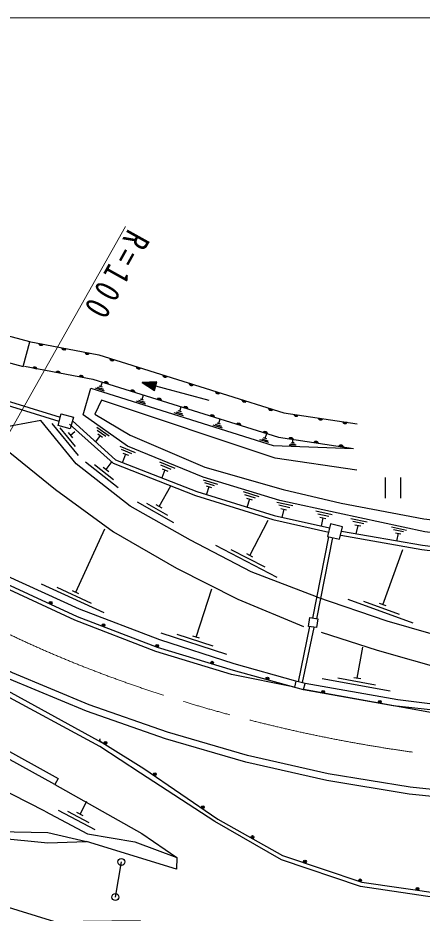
# Model space of a CAD drawing. Units: millimetres, scale not verified. Extents: x 40000 to 680000, y 20000 to 380000.
# Drawn here: x 435334 to 464568, y 265862 to 330643 of the extents above; entities that cross this region are included whole.
import ezdxf

# ---------------------------------------------------------------- set-up
doc = ezdxf.new("R2010")
doc.units = ezdxf.units.MM
doc.header["$LTSCALE"] = 1000
doc.linetypes.add('CHAIN', pattern=[18.5, 12, -1.5, 3.5, -1.5])
for name, color, linetype, lineweight in [('M-BGD', 7, 'Continuous', 25), ('M-BMK', 2, 'CHAIN', 13), ('M-STR-HTXT', 7, 'Continuous', 13)]:
    doc.layers.add(name, color=color, linetype=linetype, lineweight=lineweight)
doc.styles.add('ＭＳ ゴシック', font='')
doc.styles.get('ＭＳ ゴシック').set_extended_font_data('MS Gothic')

msp = doc.modelspace()

# ---------------------------------------------------------------- linework, layer by layer
at = {"layer": 'M-BGD'}
for p, q in [((436860, 307068), (437131, 307015)), ((437121, 306999), (436862, 307049)), ((436865, 307030), (437112, 306982)), ((437091, 306968), (436879, 307009)), ((436893, 306988), (437070, 306954)), ((437037, 306942), (436919, 306964)), ((438538, 306744), (438809, 306692)), ((438799, 306675), (438540, 306725)), ((438543, 306707), (438790, 306659)), ((438769, 306645), (438557, 306685)), ((438571, 306664), (438748, 306630)), ((438715, 306618), (438597, 306641)), ((440216, 306421), (440487, 306369)), ((440478, 306352), (440218, 306402)), ((440221, 306383), (440468, 306335)), ((440447, 306321), (440235, 306362)), ((440249, 306341), (440426, 306307)), ((440393, 306295), (440275, 306318)), ((442013, 305975), (442276, 305893)), ((442265, 305877), (442013, 305956)), ((442013, 305937), (442254, 305862)), ((442231, 305850), (442025, 305915)), ((442037, 305892), (442209, 305838)), ((442175, 305830), (442060, 305866)), ((436690, 305253), (436419, 305302)), ((436428, 305319), (436687, 305272)), ((436685, 305291), (436437, 305335)), ((436458, 305350), (436670, 305312)), ((436656, 305332), (436479, 305364)), ((436511, 305377), (436629, 305356)), ((443924, 305376), (444188, 305293)), ((444176, 305278), (443925, 305357)), ((443925, 305338), (444165, 305263)), ((444143, 305251), (443937, 305316)), ((443949, 305293), (444120, 305239)), ((444086, 305231), (443972, 305267)), ((438371, 304950), (438099, 304999)), ((438108, 305016), (438368, 304969)), ((438365, 304988), (438117, 305032)), ((438138, 305047), (438351, 305009)), ((438336, 305030), (438159, 305061)), ((438192, 305074), (438310, 305053)), ((440052, 304647), (439780, 304696)), ((439789, 304713), (440049, 304666)), ((440046, 304685), (439798, 304729)), ((439819, 304744), (440032, 304706)), ((440017, 304727), (439840, 304759)), ((439873, 304771), (439991, 304750)), ((445836, 304777), (446099, 304694)), ((446088, 304679), (445836, 304758)), ((445837, 304739), (446077, 304664)), ((446055, 304652), (445848, 304716)), ((445860, 304694), (446032, 304640)), ((445998, 304632), (445883, 304668)), ((430660, 303829), (438305, 301453)), ((430749, 304115), (438394, 301739)), ((441604, 303634), (440937, 303844)), ((441077, 303917), (441531, 303775)), ((441458, 303915), (441217, 303991)), ((441338, 303953), (441447, 304300)), ((441848, 304178), (441585, 304261)), ((441596, 304276), (441848, 304197)), ((441848, 304216), (441607, 304291)), ((441630, 304303), (441836, 304238)), ((441824, 304261), (441652, 304315)), ((441686, 304323), (441801, 304287)), ((449156, 302947), (444331, 304258)), ((447748, 304178), (448011, 304095)), ((448000, 304080), (447748, 304159)), ((447748, 304140), (447989, 304064)), ((447966, 304053), (447760, 304117)), ((447772, 304095), (447944, 304041)), ((447910, 304033), (447795, 304069)), ((443765, 303577), (443502, 303660)), ((443513, 303675), (443765, 303596)), ((443765, 303615), (443524, 303691)), ((443547, 303702), (443753, 303638)), ((443741, 303660), (443569, 303714)), ((443603, 303722), (443718, 303686)), ((444310, 303021), (444419, 303368)), ((449659, 303579), (449923, 303496)), ((449912, 303481), (449660, 303560)), ((449660, 303541), (449900, 303465)), ((449878, 303454), (449672, 303518)), ((449684, 303496), (449855, 303442)), ((449821, 303434), (449707, 303469)), ((444577, 302702), (443909, 302912)), ((444049, 302985), (444503, 302843)), ((444430, 302983), (444190, 303059)), ((445682, 302976), (445419, 303059)), ((445430, 303074), (445682, 302995)), ((445682, 303014), (445441, 303090)), ((445464, 303101), (445670, 303037)), ((445658, 303059), (445486, 303113)), ((445520, 303121), (445635, 303086)), ((451571, 302979), (451834, 302897)), ((451823, 302882), (451571, 302960)), ((451572, 302942), (451812, 302866)), ((451790, 302854), (451583, 302919)), ((451595, 302896), (451767, 302843)), ((451733, 302834), (451618, 302870)), ((447310, 301845), (446642, 302055)), ((446782, 302128), (447237, 301986)), ((447163, 302126), (446923, 302202)), ((447043, 302164), (447152, 302511)), ((447599, 302376), (447336, 302458)), ((447347, 302474), (447599, 302395)), ((447599, 302414), (447358, 302489)), ((447381, 302501), (447587, 302436)), ((447575, 302459), (447403, 302512)), ((447437, 302521), (447552, 302485)), ((449516, 301813), (449275, 301888)), ((449298, 301900), (449504, 301835)), ((449492, 301858), (449320, 301912)), ((449354, 301920), (449469, 301884)), ((453483, 302380), (453746, 302298)), ((453735, 302282), (453483, 302361)), ((453483, 302342), (453724, 302267)), ((453701, 302255), (453495, 302320)), ((453507, 302297), (453679, 302243)), ((453645, 302235), (453530, 302271)), ((455320, 301928), (455593, 301887)), ((455585, 301870), (455323, 301909)), ((455327, 301890), (455576, 301853)), ((439705, 298974), (437807, 301298)), ((449516, 301775), (449253, 301857)), ((449264, 301873), (449516, 301794)), ((449596, 301246), (450050, 301104)), ((449976, 301244), (449736, 301319)), ((449856, 301282), (449965, 301629)), ((451433, 301174), (451170, 301257)), ((451181, 301272), (451433, 301193)), ((451433, 301212), (451192, 301287)), ((451215, 301299), (451421, 301234)), ((451409, 301257), (451237, 301311)), ((451271, 301319), (451386, 301283)), ((455555, 301838), (455342, 301870)), ((455357, 301850), (455535, 301823)), ((455503, 301810), (455384, 301827)), ((457087, 301665), (457360, 301625)), ((457352, 301608), (457091, 301647)), ((457094, 301628), (457343, 301591)), ((457323, 301576), (457109, 301607)), ((457124, 301587), (457302, 301561)), ((457270, 301547), (457151, 301565)), ((458855, 301403), (459128, 301362)), ((459119, 301345), (458858, 301384)), ((458861, 301365), (459111, 301328)), ((459090, 301313), (458876, 301345)), ((458892, 301324), (459070, 301298)), ((459037, 301285), (458919, 301302)), ((439503, 299616), (438396, 300972)), ((439302, 300258), (438985, 300646)), ((439144, 300452), (439450, 300703)), ((441034, 301027), (441933, 300392)), ((441687, 300350), (441077, 300782)), ((450123, 300963), (449455, 301173)), ((453350, 300573), (453087, 300656)), ((453098, 300671), (453350, 300592)), ((453350, 300611), (453109, 300687)), ((453132, 300698), (453338, 300634)), ((453326, 300656), (453154, 300710)), ((453188, 300718), (453303, 300682)), ((441280, 300422), (440950, 299955)), ((441119, 300536), (441442, 300308)), ((453495, 299906), (452827, 300116)), ((452967, 300189), (453421, 300046)), ((453348, 300187), (453107, 300262)), ((453228, 300225), (453337, 300572)), ((455218, 300160), (454945, 300200)), ((454953, 300217), (455214, 300178)), ((455211, 300197), (454962, 300234)), ((454982, 300249), (455196, 300217)), ((455181, 300238), (455003, 300264)), ((455035, 300278), (455154, 300260)), ((455215, 299887), (455225, 300146)), ((456767, 299948), (457028, 299909)), ((457025, 299928), (456776, 299965)), ((456796, 299980), (457010, 299948)), ((456995, 299968), (456817, 299995)), ((456849, 300008), (456968, 299991)), ((442716, 299658), (443826, 299202)), ((443576, 299097), (442821, 299407)), ((455459, 299717), (454959, 299736)), ((455042, 299813), (455382, 299800)), ((455305, 299883), (455125, 299890)), ((457031, 299890), (456758, 299931)), ((458845, 299621), (458572, 299661)), ((458581, 299678), (458842, 299639)), ((458839, 299658), (458589, 299695)), ((458610, 299710), (458824, 299678)), ((458808, 299699), (458630, 299725)), ((458663, 299739), (458781, 299721)), ((443125, 299075), (442888, 298497)), ((442925, 299157), (443325, 298993)), ((442582, 296638), (440220, 298487)), ((442244, 297220), (440866, 298299)), ((441906, 297802), (441512, 298110)), ((441709, 297956), (442158, 298531)), ((445564, 298516), (446674, 298061)), ((446424, 297956), (445669, 298266)), ((445774, 298015), (446173, 297851)), ((406259, 297540), (441618, 278091)), ((445973, 297933), (445737, 297356)), ((461892, 297391), (461892, 295891)), ((463032, 295891), (463032, 297391)), ((441260, 277924), (405936, 296998)), ((445545, 295284), (446392, 296778)), ((448727, 297214), (449780, 296895)), ((449561, 296777), (448845, 296994)), ((448962, 296775), (449341, 296660)), ((449152, 296717), (448986, 296170)), ((451616, 296363), (452765, 296015)), ((452525, 295887), (451744, 296123)), ((446603, 294109), (443993, 295588)), ((446183, 294635), (444660, 295498)), ((445762, 295160), (445327, 295407)), ((451872, 295884), (452286, 295759)), ((452079, 295821), (451898, 295224)), ((454056, 295605), (455228, 295347)), ((454999, 295200), (454202, 295376)), ((454348, 295147), (454770, 295054)), ((454559, 295101), (454425, 294491)), ((456889, 294972), (458061, 294714)), ((452104, 291745), (453430, 294296)), ((457832, 294568), (457035, 294743)), ((457182, 294515), (457603, 294422)), ((457392, 294468), (457258, 293859)), ((459412, 294422), (460585, 294169)), ((460356, 294022), (459559, 294194)), ((439517, 289075), (441612, 293665)), ((459706, 293966), (460128, 293875)), ((459917, 293920), (459785, 293310)), ((462366, 293808), (463442, 293576)), ((463232, 293441), (462501, 293599)), ((457803, 293099), (456639, 287213)), ((458097, 293041), (456933, 287155)), ((462636, 293390), (463023, 293306)), ((462830, 293348), (462709, 292789)), ((454092, 290149), (449656, 292454)), ((461734, 288176), (463183, 292173)), ((453209, 290889), (450769, 292157)), ((452326, 291630), (451883, 291860)), ((438012, 275165), (409346, 290975)), ((409587, 291413), (438254, 275603)), ((439648, 287300), (434181, 289839)), ((441584, 287582), (437036, 289658)), ((440665, 288277), (438163, 289419)), ((439745, 288971), (439290, 289179)), ((448232, 285833), (449369, 289339)), ((463914, 286854), (459213, 288558)), ((462942, 287472), (460356, 288409)), ((461969, 288090), (461499, 288261)), ((445434, 285081), (439648, 287300)), ((456435, 286600), (455597, 282602)), ((456729, 286538), (455890, 282541)), ((450457, 284587), (445700, 286128)), ((449463, 285172), (446847, 286019)), ((448470, 285756), (447995, 285910)), ((450917, 283411), (445434, 285081)), ((459882, 282854), (460290, 285102)), ((455991, 282025), (450917, 283411)), ((462253, 281916), (457333, 282808)), ((461190, 282363), (458485, 282853)), ((460128, 282809), (459636, 282898)), ((462483, 280867), (455991, 282025)), ((474338, 279579), (462483, 280867)), ((441363, 278249), (441618, 278091)), ((441618, 278091), (444453, 276336)), ((444453, 276336), (449784, 272657)), ((438254, 275603), (438012, 275165)), ((439829, 273022), (440320, 273956)), ((437273, 273236), (440370, 271608)), ((440924, 271882), (438269, 273277)), ((440487, 272394), (438938, 273208)), ((440051, 272906), (439608, 273138)), ((449784, 272657), (454483, 270042)), ((427661, 271908), (437500, 271686)), ((427661, 271908), (437509, 270946)), ((437500, 271686), (440287, 271033)), ((437509, 270946), (440287, 271033)), ((442384, 267021), (442815, 269565)), ((454483, 270042), (460203, 268089)), ((460203, 268089), (466200, 267228))]:
    msp.add_line(p, q, dxfattribs=at)
for points in [[(433941, 307812), (433456, 306023), (435711, 305411), (436196, 307200)], [(437146, 307031), (437127, 306998), (437104, 306972), (437069, 306948), (437036, 306936), (436998, 306931), (436951, 306940), (436918, 306959), (436892, 306982), (436868, 307017), (436856, 307050), (436851, 307088)], [(438824, 306707), (438805, 306674), (438782, 306648), (438747, 306624), (438714, 306612), (438676, 306607), (438629, 306617), (438596, 306635), (438570, 306659), (438546, 306694), (438534, 306727), (438529, 306764)], [(440502, 306384), (440483, 306351), (440460, 306325), (440425, 306301), (440392, 306289), (440354, 306284), (440307, 306293), (440274, 306312), (440248, 306335), (440224, 306370), (440212, 306403), (440207, 306441)], [(442293, 305906), (442271, 305875), (442244, 305852), (442207, 305833), (442173, 305824), (442135, 305824), (442089, 305838), (442058, 305860), (442035, 305886), (442015, 305924), (442007, 305958), (442006, 305996)], [(436404, 305286), (436422, 305320), (436445, 305346), (436480, 305370), (436512, 305383), (436550, 305388), (436597, 305380), (436630, 305361), (436657, 305338), (436681, 305304), (436693, 305271), (436699, 305233)], [(444204, 305307), (444182, 305276), (444156, 305253), (444118, 305233), (444084, 305225), (444047, 305225), (444001, 305239), (443970, 305261), (443947, 305287), (443927, 305325), (443919, 305359), (443918, 305397)], [(438084, 304984), (438102, 305017), (438125, 305043), (438160, 305067), (438193, 305080), (438231, 305085), (438278, 305077), (438311, 305058), (438337, 305035), (438362, 305001), (438374, 304968), (438379, 304930)], [(439765, 304681), (439783, 304714), (439806, 304740), (439841, 304764), (439874, 304777), (439911, 304782), (439959, 304774), (439992, 304756), (440018, 304732), (440042, 304698), (440055, 304665), (440060, 304627)], [(446116, 304708), (446094, 304677), (446068, 304654), (446030, 304634), (445996, 304626), (445958, 304625), (445912, 304640), (445882, 304662), (445858, 304688), (445839, 304726), (445831, 304760), (445830, 304798)], [(441568, 304247), (441590, 304278), (441617, 304301), (441654, 304321), (441688, 304329), (441726, 304330), (441772, 304315), (441803, 304293), (441826, 304267), (441846, 304229), (441854, 304195), (441855, 304157)], [(444331, 304258), (445212, 303687), (445380, 304305)], [(444447, 304227), (445189, 303756), (445326, 304257)], [(444563, 304196), (445167, 303824), (445271, 304210)], [(444679, 304164), (445144, 303892), (445217, 304163)], [(444794, 304133), (445121, 303961), (445163, 304115)], [(444949, 304091), (445098, 304029), (445108, 304068)], [(448028, 304109), (448006, 304078), (447979, 304055), (447942, 304035), (447908, 304027), (447870, 304026), (447824, 304041), (447793, 304063), (447770, 304089), (447750, 304127), (447742, 304161), (447742, 304199)], [(443485, 303646), (443507, 303677), (443534, 303700), (443571, 303720), (443605, 303728), (443643, 303729), (443689, 303714), (443720, 303692), (443743, 303666), (443763, 303628), (443771, 303594), (443771, 303556)], [(449939, 303510), (449917, 303479), (449891, 303456), (449854, 303436), (449820, 303428), (449782, 303427), (449736, 303441), (449705, 303464), (449682, 303490), (449662, 303527), (449654, 303561), (449653, 303599)], [(445402, 303045), (445424, 303076), (445451, 303099), (445488, 303119), (445522, 303127), (445560, 303128), (445606, 303114), (445637, 303091), (445660, 303065), (445680, 303028), (445688, 302994), (445688, 302956)], [(447319, 302445), (447341, 302475), (447368, 302499), (447405, 302518), (447439, 302526), (447477, 302527), (447523, 302513), (447554, 302491), (447577, 302464), (447597, 302427), (447605, 302393), (447605, 302355)], [(451851, 302911), (451829, 302880), (451803, 302857), (451765, 302837), (451731, 302829), (451693, 302828), (451647, 302842), (451617, 302865), (451593, 302891), (451574, 302928), (451566, 302962), (451565, 303000)], [(438465, 302002), (439352, 301759), (439120, 300915), (438234, 301157)], [(449236, 301844), (449258, 301875), (449284, 301898), (449322, 301917), (449356, 301926), (449394, 301926), (449440, 301912), (449471, 301890), (449494, 301864), (449513, 301826), (449522, 301792), (449522, 301754)], [(453763, 302311), (453741, 302281), (453714, 302257), (453677, 302238), (453643, 302229), (453605, 302229), (453559, 302243), (453528, 302265), (453505, 302292), (453485, 302329), (453477, 302363), (453477, 302401)], [(455608, 301903), (455590, 301869), (455568, 301842), (455534, 301817), (455502, 301804), (455464, 301797), (455417, 301804), (455383, 301821), (455356, 301844), (455331, 301878), (455317, 301910), (455311, 301947)], [(451153, 301243), (451175, 301274), (451201, 301297), (451239, 301317), (451273, 301325), (451311, 301326), (451357, 301311), (451388, 301289), (451411, 301263), (451430, 301225), (451439, 301191), (451439, 301153)], [(457375, 301641), (457358, 301607), (457336, 301580), (457301, 301555), (457269, 301541), (457232, 301535), (457184, 301542), (457150, 301559), (457123, 301581), (457098, 301615), (457085, 301647), (457078, 301685)], [(459142, 301378), (459125, 301344), (459103, 301317), (459069, 301292), (459036, 301279), (458999, 301272), (458952, 301279), (458918, 301296), (458891, 301318), (458865, 301353), (458852, 301385), (458846, 301422)], [(453070, 300642), (453092, 300673), (453118, 300696), (453156, 300716), (453190, 300724), (453228, 300725), (453274, 300710), (453305, 300688), (453328, 300662), (453347, 300624), (453356, 300590), (453356, 300552)], [(454930, 300184), (454947, 300218), (454970, 300245), (455004, 300270), (455036, 300284), (455073, 300290), (455121, 300283), (455155, 300266), (455182, 300244), (455207, 300210), (455220, 300177), (455227, 300140)], [(456744, 299915), (456761, 299949), (456783, 299976), (456817, 300001), (456850, 300014), (456887, 300021), (456935, 300014), (456968, 299997), (456995, 299974), (457021, 299940), (457034, 299908), (457041, 299871)], [(458558, 299645), (458575, 299679), (458597, 299706), (458631, 299731), (458664, 299745), (458701, 299751), (458748, 299744), (458782, 299727), (458809, 299705), (458835, 299671), (458848, 299638), (458854, 299601)], [(457736, 293114), (458604, 292911), (458818, 293826), (457950, 294029)], [(456919, 286523), (456349, 286614), (456449, 287243), (457019, 287153)], [(455332, 282219), (455998, 282046), (456108, 282470), (455442, 282643)]]:
    msp.add_lwpolyline(points, close=True, dxfattribs=at)
for points in [[(436159, 307221), (441194, 306251), (454576, 302057), (459878, 301269)], [(435819, 305453), (440753, 304502), (454172, 300297), (459613, 299488)], [(470578, 292732), (464764, 293448), (458509, 294798), (454274, 295732), (448729, 297414), (443250, 299662), (440057, 301920), (440610, 303844), (453804, 299705), (459613, 299488)], [(459853, 297910), (453946, 298775), (441383, 302988), (440904, 301957), (443453, 300437), (448854, 298123), (454520, 296524), (458723, 295524), (464688, 294403), (470449, 293725)], [(436990, 301508), (432832, 300728), (438062, 296512), (442252, 293443), (446799, 290819), (451234, 288577), (455983, 286613)], [(456932, 288746), (452202, 290567), (447820, 292845), (443462, 295314), (439544, 298381), (436990, 301508)], [(439073, 301252), (442235, 298414), (448176, 296090), (453781, 294351), (457814, 293439)], [(439274, 301475), (442395, 298674), (448276, 296374), (453859, 294641), (457881, 293731)], [(455442, 282643), (450967, 283896), (445602, 285635), (439787, 287853), (434566, 290236), (429298, 293076), (419876, 298232), (419345, 298263)], [(455332, 282219), (450789, 283125), (445319, 284800), (439455, 287063), (434032, 289562), (428772, 292427), (419162, 297919)], [(469588, 273859), (463639, 274476), (457679, 275455), (451810, 276779), (446012, 278475), (440300, 280469), (434731, 282788), (429328, 285449), (409962, 296054)], [(469631, 274357), (463705, 274972), (457774, 275946), (451935, 277263), (446165, 278951), (440478, 280936), (434937, 283243), (429559, 285893), (410195, 296497)], [(458744, 293509), (464600, 292478), (471489, 291624), (475325, 291447), (480220, 291495), (483286, 291693)], [(458692, 293214), (464555, 292181), (471464, 291325), (475320, 291147), (480231, 291195), (483305, 291394)], [(437273, 273236), (408018, 288180), (401161, 291732)], [(456932, 288746), (462013, 287011), (466790, 285630), (471711, 284695), (476620, 284084)], [(491616, 283133), (491402, 280942), (476481, 281844), (471478, 282484), (466437, 283426), (461334, 284866), (457303, 286178)], [(480456, 280255), (474391, 280266), (468771, 280550), (462823, 281304), (456108, 282470)], [(491140, 280360), (486516, 279775), (480402, 279369), (474414, 279406), (468643, 279753), (455998, 282046)], [(478105, 266387), (471933, 266479), (466122, 266904), (460111, 267785), (454405, 269707), (449585, 272480), (444199, 275987), (441260, 277924)], [(441363, 278249), (441322, 278274), (441300, 278295), (441279, 278329), (441268, 278357), (441265, 278387), (441269, 278427), (441280, 278456), (441289, 278471)], [(438012, 275165), (444291, 271615), (446831, 269882), (446811, 269044), (440287, 271033)], [(392657, 266911), (396906, 268767), (400235, 271812), (424080, 269545), (437992, 265256), (444190, 265338)], [(440370, 271608), (443794, 271024), (446831, 269882)]]:
    msp.add_lwpolyline(points, dxfattribs=at)
for centre, radius in [((437700, 288315), 100), ((437700, 288315), 60), ((437700, 288315), 20), ((441521, 286689), 100), ((441521, 286689), 60), ((441521, 286689), 20), ((445406, 285199), 100), ((445406, 285199), 60), ((445406, 285199), 20), ((449379, 283984), 100), ((449379, 283984), 60), ((449379, 283984), 20), ((453378, 282842), 100), ((453378, 282842), 60), ((453378, 282842), 20), ((457412, 281873), 100), ((457412, 281873), 60), ((457412, 281873), 20), ((461509, 281143), 100), ((461509, 281143), 60), ((461509, 281143), 20), ((441671, 278176), 100), ((441671, 278176), 60), ((441671, 278176), 20), ((445235, 275918), 100), ((445235, 275918), 60), ((445235, 275918), 20), ((448704, 273524), 100), ((448704, 273524), 60), ((448704, 273524), 20), ((452309, 271366), 100), ((452309, 271366), 60), ((452309, 271366), 20), ((442815, 269565), 250), ((456097, 269596), 100), ((456097, 269596), 60), ((456097, 269596), 20), ((460087, 268235), 100), ((460087, 268235), 60), ((460087, 268235), 20), ((464234, 267611), 100), ((464234, 267611), 60), ((464234, 267611), 20), ((442384, 267021), 250)]:
    msp.add_circle(centre, radius, dxfattribs=at)
at = {"layer": 'M-BMK'}
msp.add_open_spline([(500622, 279335), (496944, 278589), (493266, 277843), (489548, 277343), (482935, 276452), (476200, 276340), (469537, 276887), (462898, 277432), (456332, 278632), (449907, 280418), (443459, 282211), (437154, 284595), (431290, 287780), (430315, 288310), (429352, 288862), (428389, 289414)], degree=3, knots=[0, 0, 0, 0, 1, 1, 1, 2, 2, 2, 3, 3, 3, 4, 4, 4, 5, 5, 5, 5], dxfattribs=at)
at = {"layer": 'M-STR-HTXT'}
for p, q in [((408248, 330643), (486364, 330643)), ((443108, 315555), (428389, 289414))]:
    msp.add_line(p, q, dxfattribs=at)

# ---------------------------------------------------------------- texts
at = {"layer": 'M-STR-HTXT', "insert": (443305, 315460), "char_height": 1833, "attachment_point": 7, "rotation": 240.9, "style": 'ＭＳ ゴシック'}
msp.add_mtext('\\T1.42;\\W0.8;R=100', dxfattribs=at)

doc.saveas('drawing.dxf')
